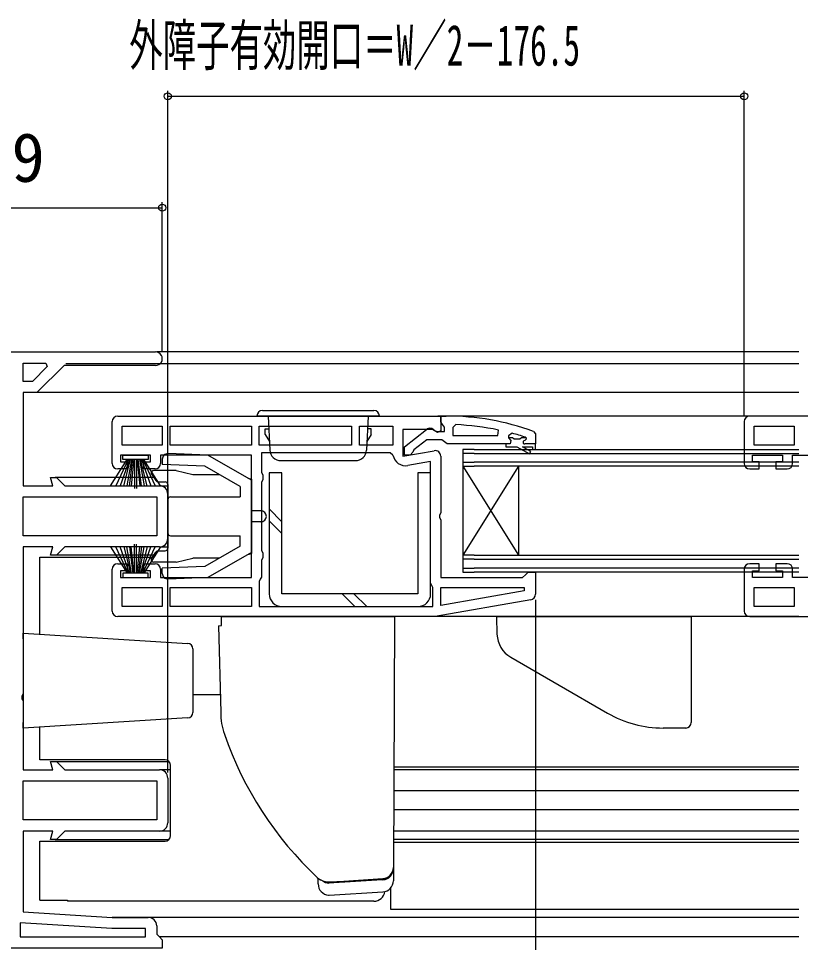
# Model space of a CAD drawing. Units: millimetres, scale not verified. Extents: x -525 to 525, y -783 to 779.
# Drawn here: x -236.8 to -96.4, y -538.3 to -372.4 of the extents above; entities that cross this region are included whole.
import ezdxf
from ezdxf.enums import TextEntityAlignment as Align

# ---------------------------------------------------------------- set-up
doc = ezdxf.new("R2010")
doc.units = ezdxf.units.MM
doc.header["$LTSCALE"] = 4
for name, color, linetype in [('0-2_YKK_11', 7, 'Continuous'), ('0-3_YKK_11E', 7, 'Continuous'), ('0-4_YKK_12', 2, 'Continuous'), ('0-5_YKK_13', 4, 'Continuous'), ('0-7_YKK_D', 6, 'Continuous')]:
    doc.layers.add(name, color=color, linetype=linetype)
doc.styles.add('ＭＳ ゴシック', font='')
doc.styles.get('ＭＳ ゴシック').set_extended_font_data('MS Gothic')

msp = doc.modelspace()

# ---------------------------------------------------------------- linework, layer by layer
at = {"layer": '0-2_YKK_11'}
for p, q in [((-220, -452.3), (-220, -444.8)), ((-210, -457.8), (-210, -465.8)), ((-220, -478.8), (-220, -471.3)), ((-210, -508.8), (-210, -516.8))]:
    msp.add_line(p, q, dxfattribs=at)
for points in [[(-260, -509.8), (-260, -432.3), (-212.2, -432.3)], [(-212.2, -434.7), (-228.6, -434.7), (-233.5, -439.6), (-236, -439.6), (-236, -456.3), (-230.659, -456.3), (-231.061, -454.8), (-230, -454.8), (-228.5, -456.3), (-211.5, -456.3)], [(-219, -443.8), (-161, -443.8), (-161, -446.423), (-161.576, -446.742), (-162.444, -446.2), (-167.8, -446.2), (-167.8, -451.007), (-162.174, -450.015)], [(-162.102, -446.396), (-161.702, -446.596), (-160.301, -446.596), (-160.301, -445.796), (-160.651, -445.319), (-161.001, -444.842), (-161.001, -443.796), (-160.001, -443.796)], [(-158.278, -445.342), (-158.801, -445.841), (-158.801, -447.296)], [(-149.301, -448.796), (-159.847, -448.796), (-160.324, -448.446), (-160.801, -448.096), (-163.501, -448.096), (-165.804, -449.889), (-166.001, -450.291), (-166.501, -450.796), (-167.501, -450.796), (-167.501, -449.32), (-163.519, -446.209)], [(-158.801, -447.296), (-150.73, -447.296), (-150.627, -446.306)], [(-148.168, -446.884), (-148.801, -447.366), (-148.801, -447.721), (-148.426, -448.205), (-148.501, -448.796), (-149.301, -448.796)], [(-145.901, -448.196), (-145.601, -447.896), (-145.601, -447.888), (-145.671, -447.696), (-146.507, -447.696), (-146.805, -447.958), (-147.797, -447.958), (-148.095, -447.696), (-148.801, -447.696), (-148.801, -447.721), (-148.426, -448.205), (-148.501, -448.796), (-149.301, -448.796), (-149.301, -449.296), (-147.301, -449.296), (-145.076, -450.58), (-144.826, -450.147), (-146.301, -449.296), (-144.501, -449.296), (-144.501, -449.796), (-144.001, -449.796), (-144.001, -448.796), (-145.901, -448.796)], [(-144.331, -446.547), (-144.001, -447.017), (-144.001, -448.796), (-145.901, -448.796)], [(-145.901, -448.196), (-145.601, -447.896), (-145.601, -447.888), (-145.671, -447.696), (-145.806, -447.604)], [(-212.3, -453.3), (-214.3, -453.3), (-214.3, -452), (-213.1, -452), (-213.1, -450.8), (-218.5, -450.8), (-218.5, -452), (-217.3, -452), (-217.3, -453.3), (-219, -453.3)], [(-211.3, -471.3), (-211.3, -472.8), (-195, -472.8), (-195, -450.8), (-211.3, -450.8), (-211.3, -452.3)], [(-169.565, -450.813), (-170.057, -450.4), (-193.2, -450.4), (-193.2, -453.934), (-192.95, -454.367), (-192.95, -455.233), (-193.2, -455.666), (-193.2, -467.934), (-192.95, -468.367), (-192.95, -469.233), (-193.2, -469.666), (-193.2, -472.7), (-193.4, -473.1), (-193.6, -473.5), (-193.6, -478)], [(-161, -451), (-161, -461.175), (-161.187, -461.566), (-161.187, -462.034), (-161, -462.424), (-161, -472.8), (-146.3, -472.8), (-145.8, -472.3), (-145.3, -471.8), (-144, -471.8), (-144, -475.787)], [(-193.6, -478), (-162.4, -478), (-162.4, -474.6), (-162.6, -474.2), (-162.8, -473.8), (-162.8, -451.953), (-166.901, -452.676)], [(-211.5, -467.3), (-228.5, -467.3), (-230, -468.8), (-231.061, -468.8), (-230.659, -467.3), (-236, -467.3), (-236, -493.675), (-236.187, -494.066), (-236.187, -494.534), (-236, -494.924), (-236, -507.3), (-230.659, -507.3), (-231.061, -505.8), (-230, -505.8), (-228.5, -507.3), (-211.5, -507.3)], [(-219, -470.3), (-217.3, -470.3), (-217.3, -471.6), (-218.5, -471.6), (-218.5, -472.8), (-213.1, -472.8), (-213.1, -471.6), (-214.3, -471.6), (-214.3, -470.3), (-212.3, -470.3)], [(-144.826, -476.772), (-162, -479.8), (-219, -479.8)], [(-211.5, -518.3), (-228.5, -518.3), (-230, -519.8), (-231.061, -519.8), (-230.659, -518.3), (-236, -518.3), (-236, -532.8), (-220, -533.8), (-213.5, -533.8)], [(-212, -535.3), (-212, -536.8), (-211.5, -537.3), (-211, -537.8), (-211, -539.3), (-247, -539.3)]]:
    msp.add_lwpolyline(points, dxfattribs=at)
for points in [[(-236, -434.3), (-231.901, -434.3), (-231.646, -434.917), (-234.328, -437.6), (-236, -437.6)], [(-218.2, -445.6), (-211, -445.6), (-211, -449), (-218.2, -449)], [(-195, -449), (-209.6, -449), (-209.6, -445.6), (-195, -445.6)], [(-177, -449), (-193.6, -449), (-193.6, -445.6), (-177, -445.6)], [(-169.6, -449), (-175.6, -449), (-175.6, -445.6), (-169.6, -445.6)], [(-236, -458.3), (-212, -458.3), (-212, -465.3), (-236, -465.3)], [(-218.2, -474.6), (-211, -474.6), (-211, -478), (-218.2, -478)], [(-209.6, -474.6), (-195, -474.6), (-195, -478), (-209.6, -478)], [(-145.981, -475.148), (-161, -477.796), (-161, -474.6), (-146.029, -474.6)], [(-236, -509.3), (-212, -509.3), (-212, -516.3), (-236, -516.3)], [(-236.5, -537.3), (-214, -537.3), (-214, -535.8), (-220.062, -535.8), (-236.5, -534.773)]]:
    msp.add_lwpolyline(points, close=True, dxfattribs=at)
for centre, radius, start, end in [((-212.2, -433.5), 1.2, 269.99999, 90.00001), ((-219, -444.8), 1, 90.00001, 179.99999), ((-160.001, -489.796), 46, 70.08295, 90), ((-162.902, -446.996), 1, 36.8699, 128.08673), ((-160.364, -492.709), 47.413, 78.14921, 87.47845), ((-159.951, -489.796), 44.5, 71.46617, 74.64706), ((-145.901, -448.496), 0.3, 89.99999, 270.00001), ((-145.901, -448.496), 0.3, 89.99999, 270.00001), ((-167.3, -450.411), 2.3, 190.04971, 280.00002), ((-162, -451), 1, 360, 99.99998), ((-219, -452.3), 1, 180.00001, 269.99999), ((-212.3, -452.3), 1, 270.00001, 359.99999), ((-211.5, -457.8), 1.5, 0.00001, 89.99999), ((-211.5, -465.8), 1.5, 270.00001, 359.99999), ((-219, -471.3), 1, 90.00001, 179.99999), ((-212.3, -471.3), 1, 0.00001, 89.99999), ((-145, -475.787), 1, 279.99998, 359.99996), ((-219, -478.8), 1, 180.00001, 269.99999), ((-211.5, -508.8), 1.5, 0.00001, 89.99999), ((-211.5, -516.8), 1.5, 270.00001, 359.99999), ((-213.5, -535.3), 1.5, 0.00001, 89.99999)]:
    msp.add_arc(centre, radius, start, end, dxfattribs=at)
at = {"layer": '0-3_YKK_11E'}
for p, q in [((-77.623, -443.8), (-105.5, -443.8)), ((-106.5, -444.8), (-106.5, -452.3)), ((-106.5, -471.3), (-106.5, -478.8)), ((-105.5, -479.8), (-77.623, -479.8))]:
    msp.add_line(p, q, dxfattribs=at)
for points in [[(-97.5, -449), (-104.7, -449), (-104.7, -445.6), (-97.5, -445.6)], [(-104.7, -474.6), (-97.5, -474.6), (-97.5, -478), (-104.7, -478)]]:
    msp.add_lwpolyline(points, close=True, dxfattribs=at)
for points in [[(-105.5, -453.3), (-103.8, -453.3), (-103.8, -452), (-105, -452), (-105, -450.8), (-99.6, -450.8), (-99.6, -452), (-100.8, -452), (-100.8, -453.3), (-98.8, -453.3)], [(-97.8, -452.3), (-97.8, -450.8), (-81.5, -450.8), (-81.5, -472.8), (-97.8, -472.8), (-97.8, -471.3)], [(-98.8, -470.3), (-100.8, -470.3), (-100.8, -471.6), (-99.6, -471.6), (-99.6, -472.8), (-105, -472.8), (-105, -471.6), (-103.8, -471.6), (-103.8, -470.3), (-105.5, -470.3)]]:
    msp.add_lwpolyline(points, dxfattribs=at)
for centre, start, end in [((-105.5, -444.8), 90, 180), ((-105.5, -452.3), 180, 270), ((-98.8, -452.3), 270, 0), ((-105.5, -471.3), 90, 180), ((-98.8, -471.3), 0, 90), ((-105.5, -478.8), 180, 270)]:
    msp.add_arc(centre, 1, start, end, dxfattribs=at)
at = {"layer": '0-4_YKK_12'}
for p, q in [((-96.666, -432.301), (-212, -432.301)), ((-96.666, -434.398), (-228.29, -434.398)), ((-96.666, -439.6), (-233.707, -439.6)), ((-96.666, -443.8), (-161.5, -443.8)), ((-155.002, -450.498), (-157.002, -450.498)), ((-155.002, -449.798), (-96.666, -449.798)), ((-155.002, -450.498), (-96.666, -450.498)), ((-157.002, -452.098), (-155.002, -452.098)), ((-157.002, -452.798), (-157.002, -468.798)), ((-147.002, -452.798), (-157.002, -468.798)), ((-157.002, -452.798), (-147.002, -468.798)), ((-96.666, -452.098), (-155.002, -452.098)), ((-96.666, -452.798), (-155.002, -452.798)), ((-147.002, -452.798), (-147.002, -468.798)), ((-212.409, -454.8), (-230.207, -454.8)), ((-211.5, -456.3), (-210, -456.3)), ((-211.5, -467.3), (-210, -467.3)), ((-212.409, -468.8), (-230.207, -468.8)), ((-155.002, -468.798), (-96.666, -468.798)), ((-155.002, -469.498), (-157.002, -469.498)), ((-155.002, -469.498), (-96.666, -469.498)), ((-157.002, -471.098), (-155.002, -471.098)), ((-96.666, -471.098), (-155.002, -471.098)), ((-96.666, -471.798), (-155.002, -471.798)), ((-96.666, -479.8), (-162.026, -479.8)), ((-230.207, -505.8), (-209.786, -505.8)), ((-209.5, -507.3), (-211.5, -507.3)), ((-96.666, -507.3), (-169.416, -507.3)), ((-96.666, -506.8), (-169.414, -506.8)), ((-96.666, -506.8), (-169.414, -506.8)), ((-96.666, -511.098), (-169.434, -511.098)), ((-96.666, -514.498), (-169.451, -514.498)), ((-209.5, -518.3), (-211.5, -518.3)), ((-96.666, -518.3), (-169.469, -518.3)), ((-230.207, -519.8), (-209.786, -519.8)), ((-169.478, -520.3), (-96.666, -520.3)), ((-96.666, -519.8), (-169.476, -519.8)), ((-170, -528.538), (-170, -532.3)), ((-170, -532.3), (-96.666, -532.3)), ((-96.666, -533.8), (-220.02, -533.8)), ((-96.666, -537.301), (-211.497, -537.301))]:
    msp.add_line(p, q, dxfattribs=at)
for points in [[(-155.002, -449.798), (-157.002, -449.798), (-157.002, -452.798), (-155.002, -452.798)], [(-155.002, -468.798), (-157.002, -468.798), (-157.002, -471.798), (-155.002, -471.798)]]:
    msp.add_lwpolyline(points, dxfattribs=at)
at = {"layer": '0-5_YKK_13'}
for p, q in [((-193.002, -442.8), (-173.002, -442.8)), ((-172.002, -443.8), (-194.002, -443.8)), ((-192.002, -443.8), (-191.682, -449.905)), ((-174.002, -443.8), (-174.321, -449.905)), ((-192.502, -447), (-192.502, -446.1)), ((-192.502, -447.1), (-192.502, -446.1)), ((-192.502, -446.1), (-191.881, -446.1)), ((-173.502, -446.1), (-174.122, -446.1)), ((-173.502, -447.1), (-173.502, -446.1)), ((-192.502, -447.1), (-191.761, -448.382)), ((-173.502, -447.1), (-174.242, -448.382)), ((-218.05, -450.8), (-213.55, -450.8)), ((-202.794, -450.8), (-209.965, -450.55)), ((-195, -455.3), (-202.794, -450.8)), ((-220.272, -456.3), (-217.3, -451.6)), ((-217.1, -451.6), (-219.358, -456.3)), ((-216.9, -451.6), (-218.564, -456.3)), ((-217.889, -456.3), (-216.7, -451.6)), ((-216.5, -451.6), (-217.332, -456.3)), ((-216.894, -456.3), (-216.3, -451.6)), ((-216.1, -451.6), (-216.575, -456.3)), ((-216, -451.6), (-216, -456.8)), ((-215.6, -451.6), (-215.6, -456.8)), ((-215.5, -451.6), (-215.025, -456.3)), ((-214.706, -456.3), (-215.3, -451.6)), ((-215.1, -451.6), (-214.268, -456.3)), ((-213.711, -456.3), (-214.9, -451.6)), ((-214.7, -451.6), (-213.036, -456.3)), ((-214.5, -451.6), (-212.242, -456.3)), ((-211.328, -456.3), (-214.3, -451.6)), ((-211, -451.549), (-211, -452.515)), ((-203.362, -452.781), (-211, -452.515)), ((-197, -456.455), (-203.362, -452.781)), ((-189.684, -451.8), (-176.319, -451.8)), ((-213, -454.1), (-212.148, -455.376)), ((-210, -453.6), (-212.5, -453.6)), ((-208.5, -453.6), (-211, -453.6)), ((-208.5, -453.6), (-205.5, -454.3)), ((-205.5, -454.3), (-200.732, -454.3)), ((-211.733, -455.599), (-210.5, -455.599)), ((-210, -456.099), (-210, -467.501)), ((-195.634, -454.934), (-195, -455.104)), ((-195, -455.104), (-195, -468.496)), ((-197, -456.455), (-197, -458.3)), ((-209.5, -458.3), (-197, -458.3)), ((-193.3, -460.8), (-195, -460.8)), ((-191.802, -460.476), (-189.502, -462.776)), ((-191.802, -462.598), (-189.502, -464.898)), ((-193.3, -462.8), (-195, -462.8)), ((-209.5, -465.3), (-197, -465.3)), ((-197, -467.145), (-197, -465.3)), ((-220.272, -467.3), (-217.3, -472)), ((-217.1, -472), (-219.358, -467.3)), ((-216.9, -472), (-218.564, -467.3)), ((-217.889, -467.3), (-216.7, -472)), ((-216.5, -472), (-217.332, -467.3)), ((-216.894, -467.3), (-216.3, -472)), ((-216.1, -472), (-216.575, -467.3)), ((-216, -472), (-216, -466.8)), ((-215.6, -472), (-215.6, -466.8)), ((-215.5, -472), (-215.025, -467.3)), ((-214.706, -467.3), (-215.3, -472)), ((-215.1, -472), (-214.268, -467.3)), ((-213.711, -467.3), (-214.9, -472)), ((-214.7, -472), (-213.036, -467.3)), ((-214.5, -472), (-212.242, -467.3)), ((-211.328, -467.3), (-214.3, -472)), ((-197, -467.145), (-203.362, -470.819)), ((-233, -482.982), (-233, -469.1)), ((-233, -469.1), (-212.732, -469.1)), ((-213, -469.501), (-212.148, -468.224)), ((-211.732, -468.001), (-210.5, -468.001)), ((-208.5, -470), (-205.5, -469.3)), ((-200.732, -469.3), (-205.5, -469.3)), ((-195, -468.3), (-202.794, -472.8)), ((-195.634, -468.666), (-195, -468.496)), ((-208.5, -470), (-212.5, -470)), ((-203.362, -470.819), (-211, -471.085)), ((-211, -472.051), (-211, -471.085)), ((-218.05, -472.8), (-213.55, -472.8)), ((-202.794, -472.8), (-209.965, -473.05)), ((-178.7, -475.7), (-176.4, -478)), ((-176.579, -475.7), (-174.279, -478)), ((-189.502, -478), (-165.102, -478)), ((-200.345, -479.8), (-169.285, -479.8)), ((-200.345, -481.4), (-200.345, -479.8)), ((-169.285, -479.8), (-169.5, -524.838)), ((-151.001, -479.8), (-116.001, -479.8)), ((-151.001, -479.812), (-150.891, -482.948)), ((-116.001, -479.8), (-116.001, -498.8)), ((-200.871, -481.475), (-200.345, -481.4)), ((-200.871, -481.475), (-200.5, -496.985)), ((-236, -482.799), (-206.439, -484.607)), ((-236, -483.797), (-236, -482.799)), ((-236, -483.797), (-236, -498.801)), ((-205.5, -485.605), (-205.5, -496.993)), ((-148.394, -487.103), (-131.044, -497.121)), ((-205.5, -493.765), (-200.577, -493.765)), ((-233, -505.5), (-233, -499.615)), ((-117.001, -499.8), (-121.044, -499.8)), ((-199.623, -501.526), (-199.621, -501.532)), ((-210.5, -505.5), (-233, -505.5)), ((-209.5, -519.1), (-209.5, -506.5)), ((-233, -520.1), (-210.5, -520.1)), ((-233, -530.721), (-233, -520.1)), ((-169.5, -524.831), (-169.5, -524.992)), ((-169.5, -524.838), (-169.5, -524.992)), ((-169.5, -524.992), (-169.5, -527.215)), ((-183.168, -526.611), (-183.164, -526.615)), ((-183.164, -526.615), (-183.161, -526.618)), ((-183, -527.796), (-183, -526.757)), ((-180.923, -527.421), (-180.924, -527.421)), ((-171.383, -527.047), (-171.421, -527.05)), ((-171.378, -526.837), (-171.378, -526.836)), ((-173, -530.895), (-228, -530.895))]:
    msp.add_line(p, q, dxfattribs=at)
for points in [[(-213.55, -450.8), (-213.55, -451.6), (-218.05, -451.6), (-218.05, -450.8)], [(-162.802, -475.7), (-162.802, -454), (-165.102, -454), (-165.102, -475.7), (-189.502, -475.7), (-189.502, -454), (-191.802, -454), (-191.802, -475.7)], [(-213.55, -472.8), (-213.55, -472), (-218.05, -472), (-218.05, -472.8)], [(-206.439, -497.991), (-236, -499.799), (-236, -498.801)], [(-171.378, -526.836), (-171.235, -526.822), (-171.094, -526.798), (-170.954, -526.764), (-170.818, -526.72), (-170.685, -526.666), (-170.556, -526.603), (-170.432, -526.53), (-170.314, -526.449), (-170.201, -526.36), (-170.096, -526.263), (-169.997, -526.159), (-169.906, -526.047), (-169.824, -525.93), (-169.75, -525.807), (-169.685, -525.679), (-169.631, -525.546)], [(-183.161, -526.618), (-182.892, -526.841), (-182.603, -527.029), (-182.292, -527.183), (-181.962, -527.301), (-181.624, -527.38), (-181.278, -527.419), (-180.926, -527.418)], [(-182.872, -526.852), (-182.524, -527.075), (-182.144, -527.241), (-181.748, -527.359), (-181.337, -527.418), (-180.924, -527.421)], [(-180.923, -527.421), (-178.41, -527.267), (-171.378, -526.837)], [(-171.421, -527.05), (-173.418, -527.17), (-178.198, -527.458)], [(-181, -527.63), (-181.006, -527.63), (-181.116, -527.623)], [(-178.198, -527.458), (-180.194, -527.581), (-181, -527.63)], [(-233, -530.721), (-228, -530.721), (-228, -530.895)], [(-181.122, -529.793), (-181, -529.8), (-171.378, -529.211)]]:
    msp.add_lwpolyline(points, dxfattribs=at)
for centre, radius, start, end in [((-193.002, -443.8), 1, 90, 180), ((-173.002, -443.8), 1, 0, 90), ((-210, -451.549), 1, 88, 180), ((-189.684, -449.8), 2, 183, 270), ((-176.319, -449.8), 2, 270, 357), ((-212.5, -454.1), 0.5, 90, 180), ((-211.733, -455.099), 0.5, 213.71171, 270), ((-210.5, -456.099), 0.5, 0, 90), ((-209.5, -458.8), 0.5, 90, 180), ((-193.3, -461.8), 1, 270, 90), ((-209.5, -464.8), 0.5, 180, 270), ((-210.5, -467.501), 0.5, 270, 0), ((-211.732, -468.501), 0.5, 90, 146.30997), ((-212.5, -469.5), 0.5, 180, 270), ((-210, -472.051), 1, 180, 272), ((-189.502, -475.7), 2.3, 179.99915, 269.99915), ((-165.102, -475.7), 2.3, 269.99915, 359.99915), ((-145.894, -482.773), 5, 182, 240), ((-206.5, -485.605), 1, 0, 86.5), ((-206.5, -496.993), 1, 273.5, 0), ((-188.5, -496.985), 12, 180, 199.13177), ((-121.044, -479.8), 20, 240, 270), ((-117.001, -498.8), 1, 270, 360), ((-139.372, -479.943), 64, 199.13177, 226.8188), ((-210.5, -506.5), 1, 0, 90), ((-210.5, -519.1), 1, 270, 0), ((-171.5, -525.051), 2, 273.3395, 0), ((-171.498, -524.836), 1.998, 273.44921, 359.95665), ((-181, -525.627), 2, 232.42704, 266.67714), ((-171.5, -527.215), 2, 273.5, 0), ((-181, -527.796), 2, 180, 266.5), ((-173, -528.895), 2, 270, 352.50806)]:
    msp.add_arc(centre, radius, start, end, dxfattribs=at)
at = {"layer": '0-7_YKK_D'}
for p, q in [((-210, -507.8), (-210, -385.4)), ((-210, -386.4), (-106.5, -386.4)), ((-106.5, -443.8), (-106.5, -385.4)), ((-211, -432.3), (-211, -405.4)), ((-260, -406.4), (-211, -406.4)), ((-144, -476.787), (-144, -683.8))]:
    msp.add_line(p, q, dxfattribs=at)
for centre in [(-210, -386.4), (-106.5, -386.4), (-211, -406.4)]:
    msp.add_circle(centre, 0.637, dxfattribs=at)

# ---------------------------------------------------------------- texts
at = {"layer": '0-7_YKK_D', "style": 'ＭＳ ゴシック', "width": 0.6}
msp.add_text('外障子有効開口＝W／2－176.5', height=7.331, dxfattribs=at).set_placement((-216.92, -383.093), align=Align.BOTTOM_LEFT)
at = {"layer": '0-7_YKK_D', "style": 'ＭＳ ゴシック'}
msp.add_text('49', height=8.798, dxfattribs=at).set_placement((-244.057, -404.4), align=Align.BOTTOM_LEFT)

doc.saveas('drawing.dxf')
